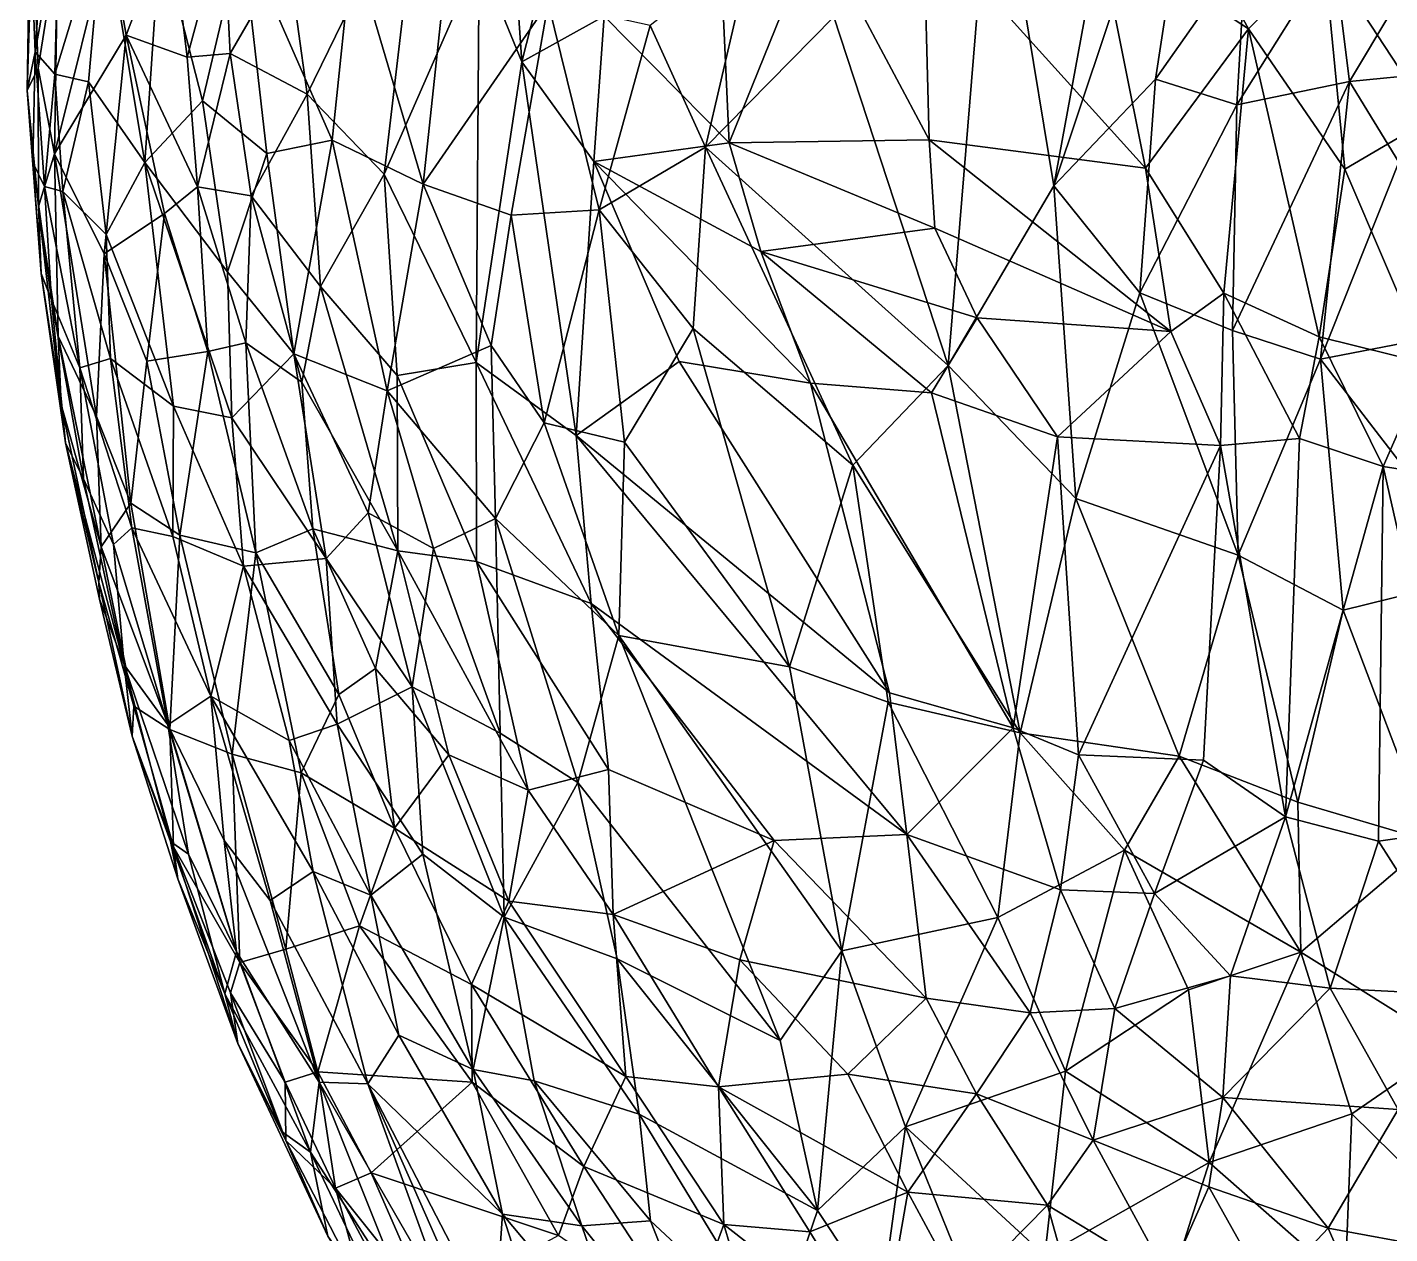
# Model space of a CAD drawing. Header units: metres. Extents: x -887 to 648, y -818 to 707.
# Drawn here: x -886.8 to -509.8, y -413.2 to -79.4 of the extents above; entities that cross this region are included whole.
import ezdxf

# ---------------------------------------------------------------- set-up
doc = ezdxf.new("R2010")
doc.units = ezdxf.units.M

msp = doc.modelspace()

# ---------------------------------------------------------------- linework, layer by layer
at = {"layer": '10k-small'}
for points in [[(-602.79, -123.28, 652.05), (-574.62, -93.74, 665.13), (-559.23, 6.81, 672.99)], [(-602.79, -123.28, 652.05), (-559.23, 6.81, 672.99), (-579.48, 3.73, 663.13)], [(-574.62, -93.74, 665.13), (-549.7, -58.18, 675.29), (-559.23, 6.81, 672.99)], [(-749.96, -88.98, -323.97), (-754.94, -16.76, -329.41), (-727.27, 0.25, -386.68)], [(-749.96, -88.98, -323.97), (-727.27, 0.25, -386.68), (-727.2, -76.34, -365.71)], [(-602.79, -123.28, 652.05), (-579.48, 3.73, 663.13), (-619.57, -21.41, 641.79)], [(-879.79, -16.05, 245.62), (-885.74, -55.92, 207.51), (-884.57, -86.18, 230.89)], [(-878.02, -49.75, 268.1), (-879.79, -16.05, 245.62), (-884.57, -86.18, 230.89)], [(-761.78, -60.12, -308.77), (-754.94, -16.76, -329.41), (-749.96, -88.98, -323.97)], [(-885.74, -55.92, 207.51), (-885.57, -22.04, 164.51), (-886.75, -96.87, 172.11)], [(-886.75, -96.87, 172.11), (-885.57, -22.04, 164.51), (-885.27, -50.17, 128.91)], [(-631.96, -172.99, 635.4), (-619.57, -21.41, 641.79), (-663.65, -76.52, 615.24)], [(-631.96, -172.99, 635.4), (-602.79, -123.28, 652.05), (-619.57, -21.41, 641.79)], [(-814.65, -59.11, -200), (-777.9, -33.45, -280.6), (-809.31, -97.96, -211.33)], [(-809.31, -97.96, -211.33), (-777.9, -33.45, -280.6), (-788.03, -120.09, -253.36)], [(-788.03, -120.09, -253.36), (-777.9, -33.45, -280.6), (-761.78, -60.12, -308.77)], [(-768.01, -36.64, 511.95), (-796.82, -56.7, 473.68), (-777.2, -122.77, 508.23)], [(-742.63, -72.72, 547.05), (-768.01, -36.64, 511.95), (-777.2, -122.77, 508.23)], [(-590.64, -52.58, -564.98), (-571.87, -38.08, -588.08), (-548.93, -79.85, -604.8)], [(-571.87, -38.08, -588.08), (-528.05, -58.94, -629.91), (-548.93, -79.85, -604.8)], [(-865.68, -48.23, 318.96), (-878.02, -49.75, 268.1), (-879.12, -92.39, 268)], [(-865.68, -48.23, 318.96), (-879.12, -92.39, 268), (-869.83, -94.51, 305.75)], [(-854.22, -116.84, 353.7), (-865.68, -48.23, 318.96), (-869.83, -94.51, 305.75)], [(-849.97, -53.96, 364.14), (-865.68, -48.23, 318.96), (-854.22, -116.84, 353.7)], [(-727.2, -76.34, -365.71), (-695.49, -46.54, -428.93), (-692.55, -111.34, -408.22)], [(-692.55, -111.34, -408.22), (-695.49, -46.54, -428.93), (-668.49, -51.82, -468.14)], [(-498.25, -104.6, -649.18), (-528.05, -58.94, -629.91), (-503.7, -48.52, -652.56)], [(-886.75, -96.87, 172.11), (-885.27, -50.17, 128.91), (-883.71, -90.75, 115.29)], [(-885.27, -50.17, 128.91), (-878.26, -56.43, 63.73), (-883.71, -90.75, 115.29)], [(-878.02, -49.75, 268.1), (-884.57, -86.18, 230.89), (-879.12, -92.39, 268)], [(-864.14, -54.03, -26.93), (-847.26, -49.35, -102.66), (-859.39, -81.62, -45.99)], [(-859.39, -81.62, -45.99), (-847.26, -49.35, -102.66), (-842.49, -87.64, -118.68)], [(-847.26, -49.35, -102.66), (-832.46, -50.43, -152.44), (-842.49, -87.64, -118.68)], [(-842.49, -87.64, -118.68), (-832.46, -50.43, -152.44), (-830.58, -86.71, -157.08)], [(-832.46, -50.43, -152.44), (-814.65, -59.11, -200), (-830.58, -86.71, -157.08)], [(-692.55, -111.34, -408.22), (-668.49, -51.82, -468.14), (-637.24, -110.57, -488.99)], [(-668.49, -51.82, -468.14), (-638.86, -50.31, -508.18), (-637.24, -110.57, -488.99)], [(-638.86, -50.31, -508.18), (-590.64, -52.58, -564.98), (-577.43, -118.4, -562.79)], [(-637.24, -110.57, -488.99), (-638.86, -50.31, -508.18), (-577.43, -118.4, -562.79)], [(-577.43, -118.4, -562.79), (-590.64, -52.58, -564.98), (-548.93, -79.85, -604.8)], [(-884.57, -86.18, 230.89), (-885.74, -55.92, 207.51), (-886.75, -96.87, 172.11)], [(-883.71, -90.75, 115.29), (-878.26, -56.43, 63.73), (-879.18, -114.45, 86.31)], [(-879.18, -114.45, 86.31), (-878.26, -56.43, 63.73), (-864.14, -54.03, -26.93)], [(-879.18, -114.45, 86.31), (-864.14, -54.03, -26.93), (-859.39, -81.62, -45.99)], [(-838.26, -99.8, 394.62), (-849.97, -53.96, 364.14), (-854.22, -116.84, 353.7)], [(-827.4, -53.55, 417.98), (-849.97, -53.96, 364.14), (-838.26, -99.8, 394.62)], [(-820.47, -114.37, 434.17), (-827.4, -53.55, 417.98), (-838.26, -99.8, 394.62)], [(-802.41, -110.63, 468.52), (-827.4, -53.55, 417.98), (-820.47, -114.37, 434.17)], [(-796.82, -56.7, 473.68), (-827.4, -53.55, 417.98), (-802.41, -110.63, 468.52)], [(-520.98, -94.42, 684.44), (-496.73, -53.79, 687.75), (-525.51, -58.36, 682.34)], [(-520.98, -94.42, 684.44), (-475.77, -89.96, 693.78), (-496.73, -53.79, 687.75)], [(-830.58, -86.71, -157.08), (-814.65, -59.11, -200), (-809.31, -97.96, -211.33)], [(-777.2, -122.77, 508.23), (-796.82, -56.7, 473.68), (-802.41, -110.63, 468.52)], [(-788.03, -120.09, -253.36), (-761.78, -60.12, -308.77), (-762.56, -172.16, -290.58)], [(-762.56, -172.16, -290.58), (-761.78, -60.12, -308.77), (-749.96, -88.98, -323.97)], [(-699.17, -112.57, 590.46), (-686.12, -56.57, 597.57), (-714.42, -78.96, 576.07)], [(-699.17, -112.57, 590.46), (-663.65, -76.52, 615.24), (-686.12, -56.57, 597.57)], [(-552.13, -100.84, 674.63), (-549.7, -58.18, 675.29), (-574.62, -93.74, 665.13)], [(-552.13, -100.84, 674.63), (-525.51, -58.36, 682.34), (-549.7, -58.18, 675.29)], [(-552.13, -100.84, 674.63), (-520.98, -94.42, 684.44), (-525.51, -58.36, 682.34)], [(-548.93, -79.85, -604.8), (-528.05, -58.94, -629.91), (-522.23, -118.71, -624.29)], [(-522.23, -118.71, -624.29), (-528.05, -58.94, -629.91), (-498.25, -104.6, -649.18)], [(-742.63, -72.72, 547.05), (-777.2, -122.77, 508.23), (-752.87, -131.42, 540.49)], [(-728.51, -129.91, 565.52), (-742.63, -72.72, 547.05), (-752.87, -131.42, 540.49)], [(-714.42, -78.96, 576.07), (-742.63, -72.72, 547.05), (-728.51, -129.91, 565.52)], [(-749.96, -88.98, -323.97), (-727.2, -76.34, -365.71), (-730.05, -116.56, -350.36)], [(-730.05, -116.56, -350.36), (-727.2, -76.34, -365.71), (-692.55, -111.34, -408.22)], [(-728.51, -129.91, 565.52), (-699.17, -112.57, 590.46), (-714.42, -78.96, 576.07)], [(-631.96, -172.99, 635.4), (-663.65, -76.52, 615.24), (-699.17, -112.57, 590.46)], [(-879.18, -114.45, 86.31), (-859.39, -81.62, -45.99), (-865.45, -142.06, 17.57)], [(-865.45, -142.06, 17.57), (-859.39, -81.62, -45.99), (-848.83, -130.96, -75.31)], [(-859.39, -81.62, -45.99), (-842.49, -87.64, -118.68), (-839.68, -123.53, -118.55)], [(-859.39, -81.62, -45.99), (-839.68, -123.53, -118.55), (-848.83, -130.96, -75.31)], [(-577.43, -118.4, -562.79), (-548.93, -79.85, -604.8), (-555.73, -152.94, -580.8)], [(-555.73, -152.94, -580.8), (-548.93, -79.85, -604.8), (-529.38, -165.01, -606.44)], [(-548.93, -79.85, -604.8), (-522.23, -118.71, -624.29), (-529.38, -165.01, -606.44)], [(-884.57, -86.18, 230.89), (-886.75, -96.87, 172.11), (-885.19, -116.79, 203)], [(-881.98, -123.43, 243.03), (-884.57, -86.18, 230.89), (-885.19, -116.79, 203)], [(-879.12, -92.39, 268), (-884.57, -86.18, 230.89), (-881.98, -123.43, 243.03)], [(-839.68, -123.53, -118.55), (-842.49, -87.64, -118.68), (-830.58, -86.71, -157.08)], [(-839.68, -123.53, -118.55), (-830.58, -86.71, -157.08), (-824.79, -126.01, -166.65)], [(-830.58, -86.71, -157.08), (-809.31, -97.96, -211.33), (-824.79, -126.01, -166.65)], [(-762.56, -172.16, -290.58), (-749.96, -88.98, -323.97), (-734.88, -192.37, -332.53)], [(-749.96, -88.98, -323.97), (-730.05, -116.56, -350.36), (-734.88, -192.37, -332.53)], [(-507.29, -116.72, 690.9), (-475.77, -89.96, 693.78), (-520.98, -94.42, 684.44)], [(-886.75, -96.87, 172.11), (-883.71, -90.75, 115.29), (-883.65, -128.95, 146.28)], [(-883.65, -128.95, 146.28), (-883.71, -90.75, 115.29), (-879.18, -114.45, 86.31)], [(-876.95, -124.86, 272.69), (-879.12, -92.39, 268), (-881.98, -123.43, 243.03)], [(-869.83, -94.51, 305.75), (-879.12, -92.39, 268), (-876.95, -124.86, 272.69)], [(-579.02, -152.9, 666.29), (-574.62, -93.74, 665.13), (-602.79, -123.28, 652.05)], [(-579.02, -152.9, 666.29), (-552.13, -100.84, 674.63), (-574.62, -93.74, 665.13)], [(-882.88, -147.54, 181.72), (-886.75, -96.87, 172.11), (-883.65, -128.95, 146.28)], [(-885.19, -116.79, 203), (-886.75, -96.87, 172.11), (-882.88, -147.54, 181.72)], [(-864.89, -136.7, 316.22), (-869.83, -94.51, 305.75), (-876.95, -124.86, 272.69)], [(-854.22, -116.84, 353.7), (-869.83, -94.51, 305.75), (-864.89, -136.7, 316.22)], [(-824.79, -126.01, -166.65), (-809.31, -97.96, -211.33), (-805.62, -151.11, -209.66)], [(-805.62, -151.11, -209.66), (-809.31, -97.96, -211.33), (-788.03, -120.09, -253.36)], [(-553.31, -163.31, 679.86), (-520.98, -94.42, 684.44), (-552.13, -100.84, 674.63)], [(-528.96, -171.2, 691.86), (-520.98, -94.42, 684.44), (-553.31, -163.31, 679.86)], [(-528.96, -171.2, 691.86), (-507.29, -116.72, 690.9), (-520.98, -94.42, 684.44)], [(-831.36, -147.07, 407.98), (-838.26, -99.8, 394.62), (-854.22, -116.84, 353.7)], [(-820.47, -114.37, 434.17), (-838.26, -99.8, 394.62), (-831.36, -147.07, 407.98)], [(-553.31, -163.31, 679.86), (-552.13, -100.84, 674.63), (-579.02, -152.9, 666.29)], [(-499.19, -172.48, -630.14), (-522.23, -118.71, -624.29), (-498.25, -104.6, -649.18)], [(-802.41, -110.63, 468.52), (-820.47, -114.37, 434.17), (-813.04, -169.79, 444.75)], [(-787.23, -180, 491.03), (-802.41, -110.63, 468.52), (-813.04, -169.79, 444.75)], [(-777.2, -122.77, 508.23), (-802.41, -110.63, 468.52), (-787.23, -180, 491.03)], [(-730.05, -116.56, -350.36), (-692.55, -111.34, -408.22), (-683.86, -141.43, -413.96)], [(-702.55, -162.72, 585.53), (-699.17, -112.57, 590.46), (-728.51, -129.91, 565.52)], [(-658.42, -200.58, 615.94), (-699.17, -112.57, 590.46), (-702.55, -162.72, 585.53)], [(-658.42, -200.58, 615.94), (-631.96, -172.99, 635.4), (-699.17, -112.57, 590.46)], [(-692.55, -111.34, -408.22), (-637.24, -110.57, -488.99), (-635.69, -134.96, -483.54)], [(-692.55, -111.34, -408.22), (-635.69, -134.96, -483.54), (-683.86, -141.43, -413.96)], [(-637.24, -110.57, -488.99), (-577.43, -118.4, -562.79), (-570.39, -163.56, -561.66)], [(-635.69, -134.96, -483.54), (-637.24, -110.57, -488.99), (-570.39, -163.56, -561.66)], [(-880.01, -154.84, 229.59), (-885.19, -116.79, 203), (-882.88, -147.54, 181.72)], [(-881.98, -123.43, 243.03), (-885.19, -116.79, 203), (-880.01, -154.84, 229.59)], [(-883.65, -128.95, 146.28), (-879.18, -114.45, 86.31), (-878.23, -164.87, 128.07)], [(-878.23, -164.87, 128.07), (-879.18, -114.45, 86.31), (-867.59, -187.11, 67.77)], [(-879.18, -114.45, 86.31), (-865.45, -142.06, 17.57), (-867.59, -187.11, 67.77)], [(-846.32, -184.19, 358.97), (-854.22, -116.84, 353.7), (-864.89, -136.7, 316.22)], [(-831.36, -147.07, 407.98), (-854.22, -116.84, 353.7), (-830.19, -187.45, 402.93)], [(-830.19, -187.45, 402.93), (-854.22, -116.84, 353.7), (-846.32, -184.19, 358.97)], [(-813.04, -169.79, 444.75), (-820.47, -114.37, 434.17), (-831.36, -147.07, 407.98)], [(-734.88, -192.37, -332.53), (-730.05, -116.56, -350.36), (-706.44, -171.88, -377.98)], [(-730.05, -116.56, -350.36), (-683.86, -141.43, -413.96), (-670.1, -177.87, -429.88)], [(-730.05, -116.56, -350.36), (-670.1, -177.87, -429.88), (-706.44, -171.88, -377.98)], [(-528.96, -171.2, 691.86), (-488.52, -163.36, 705.19), (-507.29, -116.72, 690.9)], [(-805.62, -151.11, -209.66), (-788.03, -120.09, -253.36), (-784.38, -175.75, -248.87)], [(-784.38, -175.75, -248.87), (-788.03, -120.09, -253.36), (-762.56, -172.16, -290.58)], [(-570.39, -163.56, -561.66), (-577.43, -118.4, -562.79), (-555.73, -152.94, -580.8)], [(-499.19, -172.48, -630.14), (-529.38, -165.01, -606.44), (-522.23, -118.71, -624.29)], [(-876.95, -124.86, 272.69), (-881.98, -123.43, 243.03), (-872.17, -173.62, 265.56)], [(-872.17, -173.62, 265.56), (-881.98, -123.43, 243.03), (-880.01, -154.84, 229.59)], [(-848.83, -130.96, -75.31), (-839.68, -123.53, -118.55), (-836.82, -169.14, -103.96)], [(-839.68, -123.53, -118.55), (-824.79, -126.01, -166.65), (-826.27, -166.71, -145.89)], [(-836.82, -169.14, -103.96), (-839.68, -123.53, -118.55), (-826.27, -166.71, -145.89)], [(-758.38, -167.46, 532.76), (-777.2, -122.77, 508.23), (-787.23, -180, 491.03)], [(-752.87, -131.42, 540.49), (-777.2, -122.77, 508.23), (-758.38, -167.46, 532.76)], [(-596.7, -209.77, 658.69), (-602.79, -123.28, 652.05), (-631.96, -172.99, 635.4)], [(-596.7, -209.77, 658.69), (-579.02, -152.9, 666.29), (-602.79, -123.28, 652.05)], [(-863.73, -171.07, 306.33), (-876.95, -124.86, 272.69), (-872.17, -173.62, 265.56)], [(-864.89, -136.7, 316.22), (-876.95, -124.86, 272.69), (-863.73, -171.07, 306.33)], [(-826.27, -166.71, -145.89), (-824.79, -126.01, -166.65), (-810.79, -177.63, -186.84)], [(-824.79, -126.01, -166.65), (-805.62, -151.11, -209.66), (-810.79, -177.63, -186.84)], [(-882.88, -147.54, 181.72), (-883.65, -128.95, 146.28), (-877.4, -183.81, 158.16)], [(-877.4, -183.81, 158.16), (-883.65, -128.95, 146.28), (-878.23, -164.87, 128.07)], [(-865.45, -142.06, 17.57), (-848.83, -130.96, -75.31), (-853.68, -171.76, -23.97)], [(-853.68, -171.76, -23.97), (-848.83, -130.96, -75.31), (-836.82, -169.14, -103.96)], [(-743.79, -188.88, 546.76), (-752.87, -131.42, 540.49), (-758.38, -167.46, 532.76)], [(-728.51, -129.91, 565.52), (-752.87, -131.42, 540.49), (-743.79, -188.88, 546.76)], [(-721.58, -194.22, 567.09), (-728.51, -129.91, 565.52), (-743.79, -188.88, 546.76)], [(-721.58, -194.22, 567.09), (-702.55, -162.72, 585.53), (-728.51, -129.91, 565.52)], [(-683.86, -141.43, -413.96), (-635.69, -134.96, -483.54), (-623.97, -159.77, -494.58)], [(-635.69, -134.96, -483.54), (-570.39, -163.56, -561.66), (-623.97, -159.77, -494.58)], [(-846.32, -184.19, 358.97), (-864.89, -136.7, 316.22), (-863.73, -171.07, 306.33)], [(-867.59, -187.11, 67.77), (-865.45, -142.06, 17.57), (-858.13, -211.09, 33.69)], [(-858.13, -211.09, 33.69), (-865.45, -142.06, 17.57), (-853.68, -171.76, -23.97)], [(-683.86, -141.43, -413.96), (-623.97, -159.77, -494.58), (-636.59, -180.54, -475.76)], [(-683.86, -141.43, -413.96), (-636.59, -180.54, -475.76), (-670.1, -177.87, -429.88)], [(-876.14, -194.4, 192.33), (-882.88, -147.54, 181.72), (-877.4, -183.81, 158.16)], [(-880.01, -154.84, 229.59), (-882.88, -147.54, 181.72), (-876.14, -194.4, 192.33)], [(-813.04, -169.79, 444.75), (-831.36, -147.07, 407.98), (-830.19, -187.45, 402.93)], [(-810.79, -177.63, -186.84), (-805.62, -151.11, -209.66), (-784.23, -224.28, -232.9)], [(-805.62, -151.11, -209.66), (-784.38, -175.75, -248.87), (-784.23, -224.28, -232.9)], [(-551.77, -225.49, 685.34), (-579.02, -152.9, 666.29), (-596.7, -209.77, 658.69)], [(-551.77, -225.49, 685.34), (-553.31, -163.31, 679.86), (-579.02, -152.9, 666.29)], [(-570.39, -163.56, -561.66), (-555.73, -152.94, -580.8), (-556.64, -195.08, -574.37)], [(-556.64, -195.08, -574.37), (-555.73, -152.94, -580.8), (-534.81, -193.14, -596.42)], [(-555.73, -152.94, -580.8), (-529.38, -165.01, -606.44), (-534.81, -193.14, -596.42)], [(-872.17, -173.62, 265.56), (-880.01, -154.84, 229.59), (-871.17, -204.38, 232.99)], [(-871.17, -204.38, 232.99), (-880.01, -154.84, 229.59), (-876.14, -194.4, 192.33)], [(-636.59, -180.54, -475.76), (-623.97, -159.77, -494.58), (-601.78, -192.7, -520.83)], [(-623.97, -159.77, -494.58), (-570.39, -163.56, -561.66), (-601.78, -192.7, -520.83)], [(-878.23, -164.87, 128.07), (-867.59, -187.11, 67.77), (-866.32, -223.19, 107.28)], [(-877.4, -183.81, 158.16), (-878.23, -164.87, 128.07), (-866.32, -223.19, 107.28)], [(-675.85, -256.37, 597.79), (-702.55, -162.72, 585.53), (-721.58, -194.22, 567.09)], [(-675.85, -256.37, 597.79), (-658.42, -200.58, 615.94), (-702.55, -162.72, 585.53)], [(-601.78, -192.7, -520.83), (-570.39, -163.56, -561.66), (-556.64, -195.08, -574.37)], [(-551.77, -225.49, 685.34), (-528.96, -171.2, 691.86), (-553.31, -163.31, 679.86)], [(-511.69, -200.9, -615.87), (-534.81, -193.14, -596.42), (-529.38, -165.01, -606.44)], [(-511.69, -200.9, -615.87), (-529.38, -165.01, -606.44), (-499.19, -172.48, -630.14)], [(-483.05, -230.91, 714.9), (-488.52, -163.36, 705.19), (-528.96, -171.2, 691.86)], [(-853.68, -171.76, -23.97), (-836.82, -169.14, -103.96), (-844.52, -219.96, -27.57)], [(-844.52, -219.96, -27.57), (-836.82, -169.14, -103.96), (-823.52, -224.85, -113.51)], [(-836.82, -169.14, -103.96), (-826.27, -166.71, -145.89), (-823.52, -224.85, -113.51)], [(-826.27, -166.71, -145.89), (-810.79, -177.63, -186.84), (-807.77, -218.21, -172.8)], [(-823.52, -224.85, -113.51), (-826.27, -166.71, -145.89), (-807.77, -218.21, -172.8)], [(-758.38, -167.46, 532.76), (-787.23, -180, 491.03), (-757.22, -215.33, 528.31)], [(-743.79, -188.88, 546.76), (-758.38, -167.46, 532.76), (-757.22, -215.33, 528.31)], [(-863.73, -171.07, 306.33), (-872.17, -173.62, 265.56), (-857.79, -217.89, 299.01)], [(-846.46, -220.32, 341.39), (-863.73, -171.07, 306.33), (-857.79, -217.89, 299.01)], [(-846.32, -184.19, 358.97), (-863.73, -171.07, 306.33), (-846.46, -220.32, 341.39)], [(-858.13, -211.09, 33.69), (-853.68, -171.76, -23.97), (-844.52, -219.96, -27.57)], [(-804.1, -226.38, 449.17), (-813.04, -169.79, 444.75), (-830.19, -187.45, 402.93)], [(-787.23, -180, 491.03), (-813.04, -169.79, 444.75), (-792.41, -213.7, 475.52)], [(-792.41, -213.7, 475.52), (-813.04, -169.79, 444.75), (-804.1, -226.38, 449.17)], [(-784.38, -175.75, -248.87), (-762.56, -172.16, -290.58), (-762.47, -227.19, -276.76)], [(-762.47, -227.19, -276.76), (-762.56, -172.16, -290.58), (-730.73, -238.82, -330.91)], [(-762.56, -172.16, -290.58), (-734.88, -192.37, -332.53), (-730.73, -238.82, -330.91)], [(-734.88, -192.37, -332.53), (-706.44, -171.88, -377.98), (-648.23, -263.51, -458.79)], [(-706.44, -171.88, -377.98), (-670.1, -177.87, -429.88), (-648.23, -263.51, -458.79)], [(-612.05, -274.57, 647.24), (-631.96, -172.99, 635.4), (-658.42, -200.58, 615.94)], [(-612.05, -274.57, 647.24), (-596.7, -209.77, 658.69), (-631.96, -172.99, 635.4)], [(-522.72, -240.71, 699.99), (-528.96, -171.2, 691.86), (-551.77, -225.49, 685.34)], [(-522.72, -240.71, 699.99), (-483.05, -230.91, 714.9), (-528.96, -171.2, 691.86)], [(-487.5, -204.75, -632.96), (-511.69, -200.9, -615.87), (-499.19, -172.48, -630.14)], [(-862.85, -222.48, 267.58), (-872.17, -173.62, 265.56), (-871.17, -204.38, 232.99)], [(-857.79, -217.89, 299.01), (-872.17, -173.62, 265.56), (-862.85, -222.48, 267.58)], [(-784.23, -224.28, -232.9), (-784.38, -175.75, -248.87), (-762.47, -227.19, -276.76)], [(-807.77, -218.21, -172.8), (-810.79, -177.63, -186.84), (-784.23, -224.28, -232.9)], [(-774.4, -223.57, 503.35), (-787.23, -180, 491.03), (-792.41, -213.7, 475.52)], [(-757.22, -215.33, 528.31), (-787.23, -180, 491.03), (-774.4, -223.57, 503.35)], [(-670.1, -177.87, -429.88), (-614.05, -273.2, -506.15), (-648.23, -263.51, -458.79)], [(-670.1, -177.87, -429.88), (-636.59, -180.54, -475.76), (-614.05, -273.2, -506.15)], [(-636.59, -180.54, -475.76), (-601.78, -192.7, -520.83), (-614.05, -273.2, -506.15)], [(-876.14, -194.4, 192.33), (-877.4, -183.81, 158.16), (-866.93, -233.03, 141.02)], [(-877.4, -183.81, 158.16), (-866.32, -223.19, 107.28), (-866.93, -233.03, 141.02)], [(-826.97, -228.51, 396), (-846.32, -184.19, 358.97), (-846.46, -220.32, 341.39)], [(-830.19, -187.45, 402.93), (-846.32, -184.19, 358.97), (-826.97, -228.51, 396)], [(-866.32, -223.19, 107.28), (-867.59, -187.11, 67.77), (-858.13, -211.09, 33.69)], [(-804.1, -226.38, 449.17), (-830.19, -187.45, 402.93), (-826.97, -228.51, 396)], [(-723.13, -247.64, 557.18), (-743.79, -188.88, 546.76), (-757.22, -215.33, 528.31)], [(-723.13, -247.64, 557.18), (-721.58, -194.22, 567.09), (-743.79, -188.88, 546.76)], [(-859.91, -255.81, 232.41), (-876.14, -194.4, 192.33), (-866.78, -237.65, 187.69)], [(-876.14, -194.4, 192.33), (-866.93, -233.03, 141.02), (-866.78, -237.65, 187.69)], [(-871.17, -204.38, 232.99), (-876.14, -194.4, 192.33), (-859.91, -255.81, 232.41)], [(-730.73, -238.82, -330.91), (-734.88, -192.37, -332.53), (-643.47, -302.73, -460.84)], [(-734.88, -192.37, -332.53), (-648.23, -263.51, -458.79), (-643.47, -302.73, -460.84)], [(-675.85, -256.37, 597.79), (-721.58, -194.22, 567.09), (-723.13, -247.64, 557.18)], [(-614.05, -273.2, -506.15), (-601.78, -192.7, -520.83), (-595.95, -280.67, -528.41)], [(-601.78, -192.7, -520.83), (-556.64, -195.08, -574.37), (-595.95, -280.67, -528.41)], [(-595.95, -280.67, -528.41), (-556.64, -195.08, -574.37), (-561.33, -282.15, -567.01)], [(-538.7, -297.86, -588.67), (-561.33, -282.15, -567.01), (-556.64, -195.08, -574.37)], [(-556.64, -195.08, -574.37), (-534.81, -193.14, -596.42), (-538.7, -297.86, -588.67)], [(-538.7, -297.86, -588.67), (-534.81, -193.14, -596.42), (-511.69, -200.9, -615.87)], [(-648.63, -266.13, 619.54), (-658.42, -200.58, 615.94), (-675.85, -256.37, 597.79)], [(-612.05, -274.57, 647.24), (-658.42, -200.58, 615.94), (-648.63, -266.13, 619.54)], [(-512.94, -304.56, -610.38), (-538.7, -297.86, -588.67), (-511.69, -200.9, -615.87)], [(-512.94, -304.56, -610.38), (-511.69, -200.9, -615.87), (-489.03, -301.21, -628.62)], [(-489.03, -301.21, -628.62), (-511.69, -200.9, -615.87), (-487.5, -204.75, -632.96)], [(-862.85, -222.48, 267.58), (-871.17, -204.38, 232.99), (-859.91, -255.81, 232.41)], [(-568.14, -281.09, 675.94), (-596.7, -209.77, 658.69), (-612.05, -274.57, 647.24)], [(-568.14, -281.09, 675.94), (-551.77, -225.49, 685.34), (-596.7, -209.77, 658.69)], [(-866.32, -223.19, 107.28), (-858.13, -211.09, 33.69), (-847.3, -273.66, 49.82)], [(-847.3, -273.66, 49.82), (-858.13, -211.09, 33.69), (-844.52, -219.96, -27.57)], [(-780.3, -261.92, 482.76), (-792.41, -213.7, 475.52), (-804.1, -226.38, 449.17)], [(-774.4, -223.57, 503.35), (-792.41, -213.7, 475.52), (-780.3, -261.92, 482.76)], [(-857.79, -217.89, 299.01), (-862.85, -222.48, 267.58), (-847.86, -272.44, 284.01)], [(-835.97, -264.47, 345.83), (-857.79, -217.89, 299.01), (-847.86, -272.44, 284.01)], [(-835.97, -264.47, 345.83), (-846.46, -220.32, 341.39), (-857.79, -217.89, 299.01)], [(-823.52, -224.85, -113.51), (-807.77, -218.21, -172.8), (-800.54, -264.04, -158.21)], [(-807.77, -218.21, -172.8), (-784.23, -224.28, -232.9), (-790.42, -256.77, -195.34)], [(-800.54, -264.04, -158.21), (-807.77, -218.21, -172.8), (-790.42, -256.77, -195.34)], [(-757.22, -215.33, 528.31), (-774.4, -223.57, 503.35), (-755.95, -274.66, 514.54)], [(-723.13, -247.64, 557.18), (-757.22, -215.33, 528.31), (-734.45, -288.39, 535.99)], [(-734.45, -288.39, 535.99), (-757.22, -215.33, 528.31), (-755.95, -274.66, 514.54)], [(-847.3, -273.66, 49.82), (-844.52, -219.96, -27.57), (-830.06, -280.48, -25.16)], [(-826.97, -228.51, 396), (-846.46, -220.32, 341.39), (-835.97, -264.47, 345.83)], [(-830.06, -280.48, -25.16), (-844.52, -219.96, -27.57), (-823.52, -224.85, -113.51)], [(-866.93, -233.03, 141.02), (-866.32, -223.19, 107.28), (-857.23, -267.24, 114.67)], [(-857.23, -267.24, 114.67), (-866.32, -223.19, 107.28), (-847.3, -273.66, 49.82)], [(-847.86, -272.44, 284.01), (-862.85, -222.48, 267.58), (-859.91, -255.81, 232.41)], [(-830.06, -280.48, -25.16), (-823.52, -224.85, -113.51), (-810.98, -285.72, -96.78)], [(-810.98, -285.72, -96.78), (-823.52, -224.85, -113.51), (-800.54, -264.04, -158.21)], [(-790.42, -256.77, -195.34), (-784.23, -224.28, -232.9), (-770.11, -280.66, -231.84)], [(-770.11, -280.66, -231.84), (-784.23, -224.28, -232.9), (-748.15, -290.43, -276.28)], [(-784.23, -224.28, -232.9), (-762.47, -227.19, -276.76), (-748.15, -290.43, -276.28)], [(-755.95, -274.66, 514.54), (-774.4, -223.57, 503.35), (-780.3, -261.92, 482.76)], [(-535.31, -293.8, 693.69), (-551.77, -225.49, 685.34), (-568.14, -281.09, 675.94)], [(-535.31, -293.8, 693.69), (-522.72, -240.71, 699.99), (-551.77, -225.49, 685.34)], [(-814.28, -276.69, 401.04), (-826.97, -228.51, 396), (-835.97, -264.47, 345.83)], [(-804.1, -226.38, 449.17), (-826.97, -228.51, 396), (-801.01, -272.23, 436.24)], [(-801.01, -272.23, 436.24), (-826.97, -228.51, 396), (-814.28, -276.69, 401.04)], [(-780.3, -261.92, 482.76), (-804.1, -226.38, 449.17), (-801.01, -272.23, 436.24)], [(-748.15, -290.43, -276.28), (-762.47, -227.19, -276.76), (-725.96, -284.76, -323.36)], [(-762.47, -227.19, -276.76), (-730.73, -238.82, -330.91), (-725.96, -284.76, -323.36)], [(-857.69, -275.55, 168.25), (-866.93, -233.03, 141.02), (-857.23, -267.24, 114.67)], [(-866.78, -237.65, 187.69), (-866.93, -233.03, 141.02), (-857.69, -275.55, 168.25)], [(-498.5, -304.63, 710.89), (-483.05, -230.91, 714.9), (-522.72, -240.71, 699.99)], [(-859.91, -255.81, 232.41), (-866.78, -237.65, 187.69), (-857.69, -275.55, 168.25)], [(-730.73, -238.82, -330.91), (-643.47, -302.73, -460.84), (-680.18, -304.42, -398.47)], [(-725.96, -284.76, -323.36), (-730.73, -238.82, -330.91), (-680.18, -304.42, -398.47)], [(-498.5, -304.63, 710.89), (-522.72, -240.71, 699.99), (-535.31, -293.8, 693.69)], [(-678.49, -359.7, 575.91), (-723.13, -247.64, 557.18), (-734.45, -288.39, 535.99)], [(-661.44, -334.92, 599.04), (-675.85, -256.37, 597.79), (-723.13, -247.64, 557.18)], [(-661.44, -334.92, 599.04), (-723.13, -247.64, 557.18), (-678.49, -359.7, 575.91)], [(-859.91, -255.81, 232.41), (-857.69, -275.55, 168.25), (-847.12, -304.64, 208.66)], [(-847.86, -272.44, 284.01), (-859.91, -255.81, 232.41), (-842.16, -308.2, 248.16)], [(-842.16, -308.2, 248.16), (-859.91, -255.81, 232.41), (-847.12, -304.64, 208.66)], [(-800.54, -264.04, -158.21), (-790.42, -256.77, -195.34), (-785.12, -300.99, -171.32)], [(-785.12, -300.99, -171.32), (-790.42, -256.77, -195.34), (-770.11, -280.66, -231.84)], [(-661.44, -334.92, 599.04), (-648.63, -266.13, 619.54), (-675.85, -256.37, 597.79)], [(-780.3, -261.92, 482.76), (-801.01, -272.23, 436.24), (-777.28, -308.22, 466.54)], [(-754.86, -325.62, 496.04), (-780.3, -261.92, 482.76), (-777.28, -308.22, 466.54)], [(-755.95, -274.66, 514.54), (-780.3, -261.92, 482.76), (-754.86, -325.62, 496.04)], [(-648.23, -263.51, -458.79), (-614.05, -273.2, -506.15), (-643.47, -302.73, -460.84)], [(-857.69, -275.55, 168.25), (-857.23, -267.24, 114.67), (-846.32, -306.14, 114.78)], [(-846.32, -306.14, 114.78), (-857.23, -267.24, 114.67), (-847.3, -273.66, 49.82)], [(-835.97, -264.47, 345.83), (-847.86, -272.44, 284.01), (-832.32, -304.36, 313.69)], [(-807.64, -312.98, 390.89), (-835.97, -264.47, 345.83), (-819.6, -320.97, 343.58)], [(-814.28, -276.69, 401.04), (-835.97, -264.47, 345.83), (-807.64, -312.98, 390.89)], [(-835.97, -264.47, 345.83), (-832.32, -304.36, 313.69), (-819.6, -320.97, 343.58)], [(-810.98, -285.72, -96.78), (-800.54, -264.04, -158.21), (-785.12, -300.99, -171.32)], [(-661.44, -334.92, 599.04), (-618.3, -325.7, 637.71), (-648.63, -266.13, 619.54)], [(-618.3, -325.7, 637.71), (-612.05, -274.57, 647.24), (-648.63, -266.13, 619.54)], [(-847.86, -272.44, 284.01), (-842.16, -308.2, 248.16), (-828.84, -335.17, 276.83)], [(-832.32, -304.36, 313.69), (-847.86, -272.44, 284.01), (-828.84, -335.17, 276.83)], [(-827.96, -338.19, 56.33), (-847.3, -273.66, 49.82), (-830.06, -280.48, -25.16)], [(-846.32, -306.14, 114.78), (-847.3, -273.66, 49.82), (-827.96, -338.19, 56.33)], [(-801.01, -272.23, 436.24), (-814.28, -276.69, 401.04), (-791.75, -319.56, 427.75)], [(-777.28, -308.22, 466.54), (-801.01, -272.23, 436.24), (-791.75, -319.56, 427.75)], [(-734.45, -288.39, 535.99), (-755.95, -274.66, 514.54), (-754.86, -325.62, 496.04)], [(-643.47, -302.73, -460.84), (-614.05, -273.2, -506.15), (-600.93, -318, -516.7)], [(-618.3, -325.7, 637.71), (-583.23, -307.06, 664.62), (-612.05, -274.57, 647.24)], [(-614.05, -273.2, -506.15), (-595.95, -280.67, -528.41), (-600.93, -318, -516.7)], [(-583.23, -307.06, 664.62), (-568.14, -281.09, 675.94), (-612.05, -274.57, 647.24)], [(-857.69, -275.55, 168.25), (-846.32, -306.14, 114.78), (-845.13, -314.98, 167.64)], [(-847.12, -304.64, 208.66), (-857.69, -275.55, 168.25), (-845.13, -314.98, 167.64)], [(-791.75, -319.56, 427.75), (-814.28, -276.69, 401.04), (-807.64, -312.98, 390.89)], [(-827.96, -338.19, 56.33), (-830.06, -280.48, -25.16), (-815.25, -334.45, -10.43)], [(-815.25, -334.45, -10.43), (-830.06, -280.48, -25.16), (-810.98, -285.72, -96.78)], [(-785.12, -300.99, -171.32), (-770.11, -280.66, -231.84), (-753.5, -321.15, -240.26)], [(-770.11, -280.66, -231.84), (-748.15, -290.43, -276.28), (-753.5, -321.15, -240.26)], [(-600.93, -318, -516.7), (-595.95, -280.67, -528.41), (-574.93, -319.03, -547.79)], [(-595.95, -280.67, -528.41), (-561.33, -282.15, -567.01), (-574.93, -319.03, -547.79)], [(-534.42, -335.3, 691.12), (-568.14, -281.09, 675.94), (-583.23, -307.06, 664.62)], [(-574.93, -319.03, -547.79), (-561.33, -282.15, -567.01), (-538.7, -297.86, -588.67)], [(-534.42, -335.3, 691.12), (-535.31, -293.8, 693.69), (-568.14, -281.09, 675.94)], [(-815.25, -334.45, -10.43), (-810.98, -285.72, -96.78), (-794.87, -328.02, -100.87)], [(-810.98, -285.72, -96.78), (-785.12, -300.99, -171.32), (-794.87, -328.02, -100.87)], [(-748.15, -290.43, -276.28), (-725.96, -284.76, -323.36), (-724.7, -324.88, -304.57)], [(-724.7, -324.88, -304.57), (-725.96, -284.76, -323.36), (-680.18, -304.42, -398.47)], [(-734.45, -288.39, 535.99), (-754.86, -325.62, 496.04), (-723.55, -337.18, 532.19)], [(-678.49, -359.7, 575.91), (-734.45, -288.39, 535.99), (-723.55, -337.18, 532.19)], [(-753.5, -321.15, -240.26), (-748.15, -290.43, -276.28), (-724.7, -324.88, -304.57)], [(-534.42, -335.3, 691.12), (-498.5, -304.63, 710.89), (-535.31, -293.8, 693.69)], [(-794.87, -328.02, -100.87), (-785.12, -300.99, -171.32), (-763.87, -344.28, -184.36)], [(-785.12, -300.99, -171.32), (-753.5, -321.15, -240.26), (-763.87, -344.28, -184.36)], [(-574.93, -319.03, -547.79), (-538.7, -297.86, -588.67), (-553.86, -341.86, -565.15)], [(-526.29, -345.22, -591.2), (-553.86, -341.86, -565.15), (-538.7, -297.86, -588.67)], [(-526.29, -345.22, -591.2), (-538.7, -297.86, -588.67), (-512.94, -304.56, -610.38)], [(-485.65, -347.38, -624.3), (-512.94, -304.56, -610.38), (-489.03, -301.21, -628.62)], [(-832.14, -346.85, 214.7), (-847.12, -304.64, 208.66), (-845.13, -314.98, 167.64)], [(-842.16, -308.2, 248.16), (-847.12, -304.64, 208.66), (-832.14, -346.85, 214.7)], [(-805.97, -371.23, 322.3), (-832.32, -304.36, 313.69), (-828.84, -335.17, 276.83)], [(-819.6, -320.97, 343.58), (-832.32, -304.36, 313.69), (-805.97, -371.23, 322.3)], [(-724.7, -324.88, -304.57), (-680.18, -304.42, -398.47), (-689.59, -337.37, -365.36)], [(-689.59, -337.37, -365.36), (-680.18, -304.42, -398.47), (-638.05, -348.01, -451.9)], [(-680.18, -304.42, -398.47), (-643.47, -302.73, -460.84), (-638.05, -348.01, -451.9)], [(-638.05, -348.01, -451.9), (-643.47, -302.73, -460.84), (-609.32, -352.11, -493.33)], [(-643.47, -302.73, -460.84), (-600.93, -318, -516.7), (-609.32, -352.11, -493.33)], [(-493.05, -361.19, 707.98), (-498.5, -304.63, 710.89), (-534.42, -335.3, 691.12)], [(-485.65, -347.38, -624.3), (-526.29, -345.22, -591.2), (-512.94, -304.56, -610.38)], [(-828.48, -360.56, 150.35), (-846.32, -306.14, 114.78), (-830.55, -346.56, 100.32)], [(-845.13, -314.98, 167.64), (-846.32, -306.14, 114.78), (-828.48, -360.56, 150.35)], [(-846.32, -306.14, 114.78), (-827.96, -338.19, 56.33), (-830.55, -346.56, 100.32)], [(-828.84, -335.17, 276.83), (-842.16, -308.2, 248.16), (-832.14, -346.85, 214.7)], [(-777.28, -308.22, 466.54), (-791.75, -319.56, 427.75), (-763.43, -367.78, 454.72)], [(-754.86, -325.62, 496.04), (-777.28, -308.22, 466.54), (-763.43, -367.78, 454.72)], [(-599.55, -368.23, 644.5), (-583.23, -307.06, 664.62), (-618.3, -325.7, 637.71)], [(-599.55, -368.23, 644.5), (-565.54, -345.75, 671.11), (-583.23, -307.06, 664.62)], [(-565.54, -345.75, 671.11), (-534.42, -335.3, 691.12), (-583.23, -307.06, 664.62)], [(-832.14, -346.85, 214.7), (-845.13, -314.98, 167.64), (-828.48, -360.56, 150.35)], [(-807.64, -312.98, 390.89), (-819.6, -320.97, 343.58), (-792.55, -371.68, 372.43)], [(-783.97, -358.24, 413.05), (-807.64, -312.98, 390.89), (-792.55, -371.68, 372.43)], [(-791.75, -319.56, 427.75), (-807.64, -312.98, 390.89), (-783.97, -358.24, 413.05)], [(-763.43, -367.78, 454.72), (-791.75, -319.56, 427.75), (-783.97, -358.24, 413.05)], [(-609.32, -352.11, -493.33), (-600.93, -318, -516.7), (-585.87, -350.85, -525.73)], [(-600.93, -318, -516.7), (-574.93, -319.03, -547.79), (-585.87, -350.85, -525.73)], [(-585.87, -350.85, -525.73), (-574.93, -319.03, -547.79), (-553.86, -341.86, -565.15)], [(-792.55, -371.68, 372.43), (-819.6, -320.97, 343.58), (-805.97, -371.23, 322.3)], [(-763.87, -344.28, -184.36), (-753.5, -321.15, -240.26), (-721.2, -369.73, -270.53)], [(-753.5, -321.15, -240.26), (-724.7, -324.88, -304.57), (-721.2, -369.73, -270.53)], [(-754.86, -325.62, 496.04), (-763.43, -367.78, 454.72), (-746.51, -370.89, 483.05)], [(-717.47, -380.08, 521.03), (-754.86, -325.62, 496.04), (-746.51, -370.89, 483.05)], [(-723.55, -337.18, 532.19), (-754.86, -325.62, 496.04), (-717.47, -380.08, 521.03)], [(-724.7, -324.88, -304.57), (-689.59, -337.37, -365.36), (-695.5, -372.58, -325.88)], [(-721.2, -369.73, -270.53), (-724.7, -324.88, -304.57), (-695.5, -372.58, -325.88)], [(-643.78, -383.58, 604.54), (-618.3, -325.7, 637.71), (-661.44, -334.92, 599.04)], [(-643.78, -383.58, 604.54), (-599.55, -368.23, 644.5), (-618.3, -325.7, 637.71)], [(-806.34, -368.43, 12.4), (-815.25, -334.45, -10.43), (-794.87, -328.02, -100.87)], [(-806.34, -368.43, 12.4), (-794.87, -328.02, -100.87), (-763.64, -371.29, -144.01)], [(-794.87, -328.02, -100.87), (-763.87, -344.28, -184.36), (-763.64, -371.29, -144.01)], [(-828.84, -335.17, 276.83), (-832.14, -346.85, 214.7), (-808.37, -390.6, 263.33)], [(-805.97, -371.23, 322.3), (-828.84, -335.17, 276.83), (-808.37, -390.6, 263.33)], [(-827.96, -338.19, 56.33), (-815.25, -334.45, -10.43), (-806.34, -368.43, 12.4)], [(-668.19, -406.79, 571.53), (-661.44, -334.92, 599.04), (-678.49, -359.7, 575.91)], [(-643.78, -383.58, 604.54), (-661.44, -334.92, 599.04), (-668.19, -406.79, 571.53)], [(-559.78, -393.52, 665.2), (-534.42, -335.3, 691.12), (-565.54, -345.75, 671.11)], [(-559.78, -393.52, 665.2), (-520.37, -380.06, 691.41), (-534.42, -335.3, 691.12)], [(-520.37, -380.06, 691.41), (-493.05, -361.19, 707.98), (-534.42, -335.3, 691.12)], [(-830.55, -346.56, 100.32), (-827.96, -338.19, 56.33), (-815.4, -371.27, 64.1)], [(-815.4, -371.27, 64.1), (-827.96, -338.19, 56.33), (-806.34, -368.43, 12.4)], [(-678.49, -359.7, 575.91), (-723.55, -337.18, 532.19), (-668.19, -406.79, 571.53)], [(-668.19, -406.79, 571.53), (-723.55, -337.18, 532.19), (-717.47, -380.08, 521.03)], [(-695.5, -372.58, -325.88), (-689.59, -337.37, -365.36), (-659.79, -369.08, -399.37)], [(-689.59, -337.37, -365.36), (-638.05, -348.01, -451.9), (-659.79, -369.08, -399.37)], [(-585.87, -350.85, -525.73), (-553.86, -341.86, -565.15), (-556.05, -375.54, -551.12)], [(-556.05, -375.54, -551.12), (-553.86, -341.86, -565.15), (-526.29, -345.22, -591.2)], [(-815.26, -387.4, 122.46), (-830.55, -346.56, 100.32), (-815.4, -371.27, 64.1)], [(-828.48, -360.56, 150.35), (-830.55, -346.56, 100.32), (-815.26, -387.4, 122.46)], [(-763.87, -344.28, -184.36), (-721.2, -369.73, -270.53), (-732.82, -394.63, -204.29)], [(-763.64, -371.29, -144.01), (-763.87, -344.28, -184.36), (-732.82, -394.63, -204.29)], [(-559.78, -393.52, 665.2), (-565.54, -345.75, 671.11), (-599.55, -368.23, 644.5)], [(-507.5, -378.84, -597.56), (-556.05, -375.54, -551.12), (-526.29, -345.22, -591.2)], [(-507.5, -378.84, -597.56), (-526.29, -345.22, -591.2), (-485.65, -347.38, -624.3)], [(-808.37, -390.6, 263.33), (-832.14, -346.85, 214.7), (-816.27, -385.03, 210.63)], [(-832.14, -346.85, 214.7), (-828.48, -360.56, 150.35), (-816.27, -385.03, 210.63)], [(-659.79, -369.08, -399.37), (-638.05, -348.01, -451.9), (-624.2, -374.49, -459.51)], [(-638.05, -348.01, -451.9), (-609.32, -352.11, -493.33), (-624.2, -374.49, -459.51)], [(-624.2, -374.49, -459.51), (-609.32, -352.11, -493.33), (-591.92, -387.29, -500.06)], [(-609.32, -352.11, -493.33), (-585.87, -350.85, -525.73), (-591.92, -387.29, -500.06)], [(-591.92, -387.29, -500.06), (-585.87, -350.85, -525.73), (-556.05, -375.54, -551.12)], [(-803.57, -413.84, 195.38), (-828.48, -360.56, 150.35), (-815.26, -387.4, 122.46)], [(-816.27, -385.03, 210.63), (-828.48, -360.56, 150.35), (-803.57, -413.84, 195.38)], [(-755.3, -407.78, 433.51), (-783.97, -358.24, 413.05), (-792.55, -371.68, 372.43)], [(-763.43, -367.78, 454.72), (-783.97, -358.24, 413.05), (-755.3, -407.78, 433.51)], [(-485.95, -413.82, 698.8), (-493.05, -361.19, 707.98), (-520.37, -380.06, 691.41)], [(-801.52, -400.55, 67.67), (-815.4, -371.27, 64.1), (-806.34, -368.43, 12.4)], [(-801.52, -400.55, 67.67), (-806.34, -368.43, 12.4), (-791.57, -396.37, 10.12)], [(-806.34, -368.43, 12.4), (-763.64, -371.29, -144.01), (-791.57, -396.37, 10.12)], [(-733.37, -411.03, 476.3), (-763.43, -367.78, 454.72), (-755.3, -407.78, 433.51)], [(-746.51, -370.89, 483.05), (-763.43, -367.78, 454.72), (-733.37, -411.03, 476.3)], [(-695.5, -372.58, -325.88), (-659.79, -369.08, -399.37), (-643.19, -401.69, -402.92)], [(-659.79, -369.08, -399.37), (-624.2, -374.49, -459.51), (-643.19, -401.69, -402.92)], [(-605.25, -419.19, 626.69), (-599.55, -368.23, 644.5), (-643.78, -383.58, 604.54)], [(-605.25, -419.19, 626.69), (-559.78, -393.52, 665.2), (-599.55, -368.23, 644.5)], [(-815.26, -387.4, 122.46), (-815.4, -371.27, 64.1), (-801.52, -400.55, 67.67)], [(-805.97, -371.23, 322.3), (-808.37, -390.6, 263.33), (-781.84, -431.76, 300.72)], [(-792.55, -371.68, 372.43), (-805.97, -371.23, 322.3), (-770.21, -433.33, 348.16)], [(-770.21, -433.33, 348.16), (-805.97, -371.23, 322.3), (-781.84, -431.76, 300.72)], [(-755.3, -407.78, 433.51), (-792.55, -371.68, 372.43), (-757.5, -439.36, 382.28)], [(-792.55, -371.68, 372.43), (-770.21, -433.33, 348.16), (-765.66, -432.48, 365.66)], [(-757.5, -439.36, 382.28), (-792.55, -371.68, 372.43), (-765.66, -432.48, 365.66)], [(-791.57, -396.37, 10.12), (-763.64, -371.29, -144.01), (-739.84, -413.69, -145.91)], [(-763.64, -371.29, -144.01), (-732.82, -394.63, -204.29), (-739.84, -413.69, -145.91)], [(-717.47, -380.08, 521.03), (-746.51, -370.89, 483.05), (-714.37, -409.65, 508.47)], [(-714.37, -409.65, 508.47), (-746.51, -370.89, 483.05), (-733.37, -411.03, 476.3)], [(-732.82, -394.63, -204.29), (-721.2, -369.73, -270.53), (-694.03, -410.6, -282.7)], [(-721.2, -369.73, -270.53), (-695.5, -372.58, -325.88), (-694.03, -410.6, -282.7)], [(-695.5, -372.58, -325.88), (-643.19, -401.69, -402.92), (-670.28, -412.7, -333.84)], [(-694.03, -410.6, -282.7), (-695.5, -372.58, -325.88), (-670.28, -412.7, -333.84)], [(-643.19, -401.69, -402.92), (-624.2, -374.49, -459.51), (-604.52, -405.25, -467.97)], [(-624.2, -374.49, -459.51), (-591.92, -387.29, -500.06), (-604.52, -405.25, -467.97)], [(-591.92, -387.29, -500.06), (-556.05, -375.54, -551.12), (-559.86, -400.17, -533)], [(-559.86, -400.17, -533), (-556.05, -375.54, -551.12), (-526.89, -411.64, -562.65)], [(-526.89, -411.64, -562.65), (-556.05, -375.54, -551.12), (-507.5, -378.84, -597.56)], [(-668.19, -406.79, 571.53), (-717.47, -380.08, 521.03), (-680.04, -441.65, 537.13)], [(-680.04, -441.65, 537.13), (-717.47, -380.08, 521.03), (-714.37, -409.65, 508.47)], [(-522.16, -426.53, 676.63), (-520.37, -380.06, 691.41), (-559.78, -393.52, 665.2)], [(-497.85, -417.01, -587.44), (-526.89, -411.64, -562.65), (-507.5, -378.84, -597.56)], [(-522.16, -426.53, 676.63), (-485.95, -413.82, 698.8), (-520.37, -380.06, 691.41)], [(-650.67, -433.12, 578.66), (-643.78, -383.58, 604.54), (-668.19, -406.79, 571.53)], [(-622.13, -437.06, 605.52), (-643.78, -383.58, 604.54), (-650.67, -433.12, 578.66)], [(-622.13, -437.06, 605.52), (-605.25, -419.19, 626.69), (-643.78, -383.58, 604.54)], [(-808.37, -390.6, 263.33), (-816.27, -385.03, 210.63), (-803.57, -413.84, 195.38)], [(-793.74, -429.04, 130.92), (-815.26, -387.4, 122.46), (-801.52, -400.55, 67.67)], [(-803.57, -413.84, 195.38), (-815.26, -387.4, 122.46), (-793.74, -429.04, 130.92)], [(-604.52, -405.25, -467.97), (-591.92, -387.29, -500.06), (-571.09, -425.57, -500.06)], [(-591.92, -387.29, -500.06), (-559.86, -400.17, -533), (-571.09, -425.57, -500.06)], [(-808.37, -390.6, 263.33), (-803.57, -413.84, 195.38), (-784, -442.01, 248.88)], [(-781.84, -431.76, 300.72), (-808.37, -390.6, 263.33), (-784, -442.01, 248.88)], [(-739.84, -413.69, -145.91), (-732.82, -394.63, -204.29), (-704.17, -438.27, -209.99)], [(-732.82, -394.63, -204.29), (-694.03, -410.6, -282.7), (-704.17, -438.27, -209.99)], [(-577.57, -449.56, 636.06), (-559.78, -393.52, 665.2), (-605.25, -419.19, 626.69)], [(-577.57, -449.56, 636.06), (-522.16, -426.53, 676.63), (-559.78, -393.52, 665.2)], [(-801.52, -400.55, 67.67), (-791.57, -396.37, 10.12), (-775.57, -433.03, 33.44)], [(-775.57, -433.03, 33.44), (-791.57, -396.37, 10.12), (-739.84, -413.69, -145.91)], [(-793.74, -429.04, 130.92), (-801.52, -400.55, 67.67), (-772.65, -454.81, 85.73)], [(-772.65, -454.81, 85.73), (-801.52, -400.55, 67.67), (-775.57, -433.03, 33.44)], [(-650.59, -444.49, -331.29), (-670.28, -412.7, -333.84), (-643.19, -401.69, -402.92)], [(-650.59, -444.49, -331.29), (-643.19, -401.69, -402.92), (-628.23, -429.33, -400)], [(-628.23, -429.33, -400), (-643.19, -401.69, -402.92), (-604.52, -405.25, -467.97)], [(-571.09, -425.57, -500.06), (-559.86, -400.17, -533), (-543.62, -429.33, -532.11)], [(-543.62, -429.33, -532.11), (-559.86, -400.17, -533), (-526.89, -411.64, -562.65)], [(-650.67, -433.12, 578.66), (-668.19, -406.79, 571.53), (-680.04, -441.65, 537.13)], [(-628.23, -429.33, -400), (-604.52, -405.25, -467.97), (-598.01, -428.83, -455.36)], [(-598.01, -428.83, -455.36), (-604.52, -405.25, -467.97), (-571.09, -425.57, -500.06)], [(-755.3, -407.78, 433.51), (-757.5, -439.36, 382.28), (-739.18, -457.84, 407.18)], [(-720.01, -449.91, 464.1), (-755.3, -407.78, 433.51), (-739.18, -457.84, 407.18)], [(-733.37, -411.03, 476.3), (-755.3, -407.78, 433.51), (-720.01, -449.91, 464.1)], [(-714.37, -409.65, 508.47), (-733.37, -411.03, 476.3), (-695.1, -458.53, 501.1)], [(-680.04, -441.65, 537.13), (-714.37, -409.65, 508.47), (-695.1, -458.53, 501.1)], [(-704.17, -438.27, -209.99), (-694.03, -410.6, -282.7), (-685.34, -440.18, -255.87)], [(-685.34, -440.18, -255.87), (-694.03, -410.6, -282.7), (-650.59, -444.49, -331.29)], [(-694.03, -410.6, -282.7), (-670.28, -412.7, -333.84), (-650.59, -444.49, -331.29)], [(-695.1, -458.53, 501.1), (-733.37, -411.03, 476.3), (-720.01, -449.91, 464.1)], [(-543.62, -429.33, -532.11), (-526.89, -411.64, -562.65), (-510.21, -449.93, -553.08)], [(-510.21, -449.93, -553.08), (-526.89, -411.64, -562.65), (-497.85, -417.01, -587.44)]]:
    msp.add_3dface(points, dxfattribs=at)

doc.saveas('drawing.dxf')
